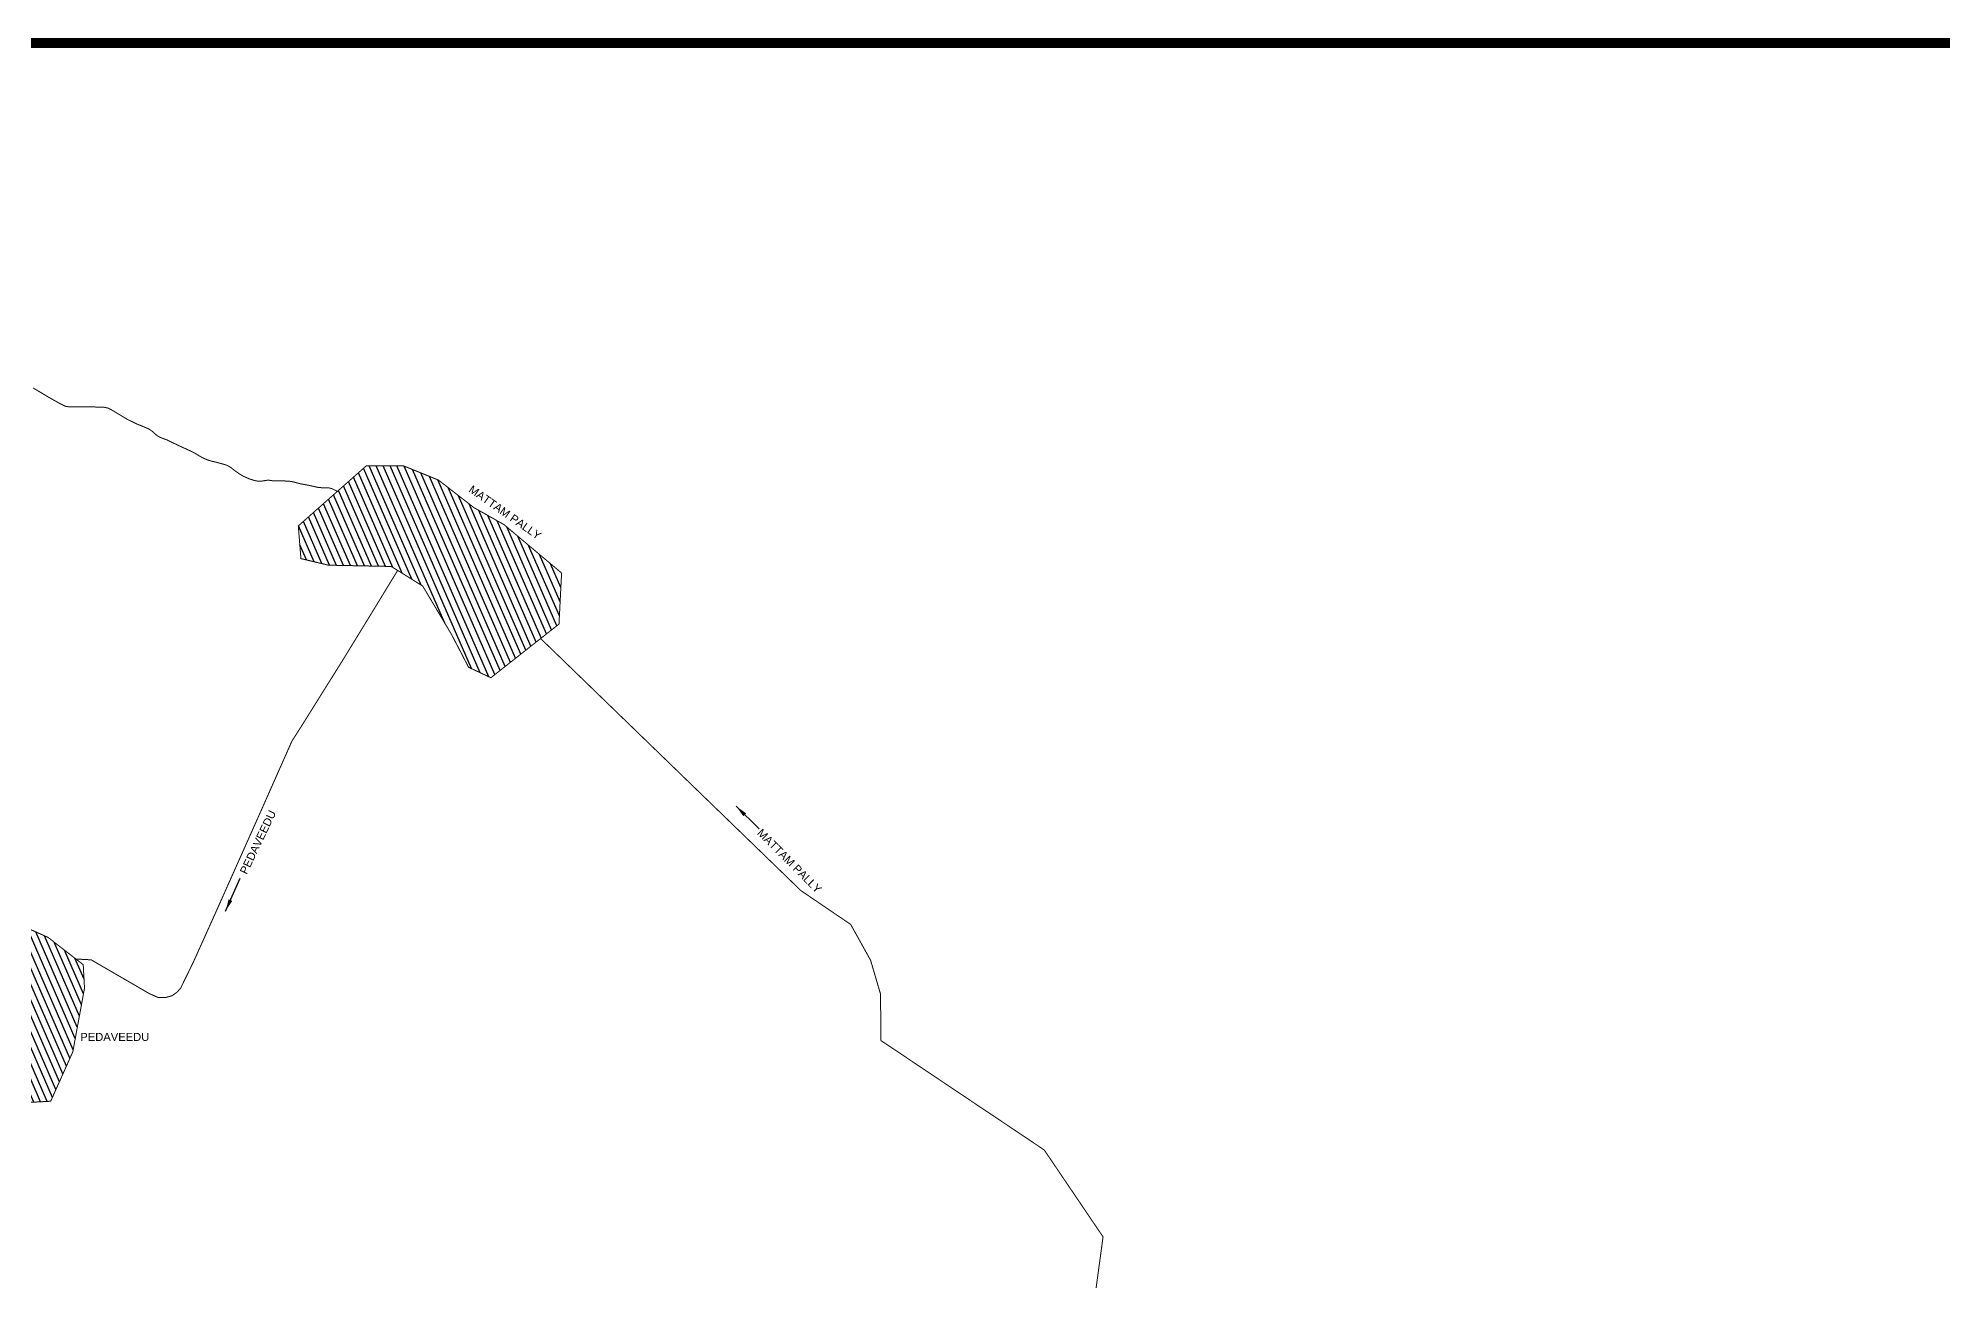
# Model space of a CAD drawing. Header units: millimetres. Extents: x 345922 to 402103, y 1833175 to 1858598.
# Drawn here: x 377176 to 386698, y 1852387 to 1858598 of the extents above; entities that cross this region are included whole.
import ezdxf

# ---------------------------------------------------------------- set-up
doc = ezdxf.new("R2010")
doc.units = ezdxf.units.MM
doc.layers.add('ROADS', color=10, linetype='Continuous')
doc.layers.add('VILLAGE AREA', color=44, linetype='Continuous')
doc.styles.get("Standard").update_dxf_attribs({"font": 'arial.ttf'})
doc.dimstyles.get("Standard").update_dxf_attribs({"dimtxt": 0.18, "dimasz": 0.18, "dimexe": 0.18, "dimexo": 0.0625, "dimgap": 0.09, "dimtad": 0, "dimtih": 1, "dimtoh": 1, "dimdec": 4, "dimzin": 0, "dimdsep": 46, "dimtxsty": 'Standard', "dimcen": 0.09, "dimadec": 0, "dimazin": 0, "dimtfac": 1, "dimtdec": 4, "dimtofl": 0, "dimtmove": 0, "dimatfit": 3, "dimfxl": 1, "dimtolj": 1, "dimtzin": 0, "dimarcsym": 0})

msp = doc.modelspace()

# ---------------------------------------------------------------- hatches: boundary and pattern name
at = {"layer": 'VILLAGE AREA'}
h = msp.add_hatch(dxfattribs=at)
h.set_pattern_fill('ANSI31,_O', color=256, scale=10, angle=68.54643)
h.set_pattern_definition([(113.5464313, (0, 0), (-29.1063882, -12.6838743), [])])
h.paths.add_polyline_path([(378816.9, 1856461), (378476.3, 1856160.1), (378489.4, 1855996.6), (378627, 1855963.9), (378941.3, 1855957.4), (379098.4, 1855859.3), (379242.5, 1855617.3), (379327.6, 1855453.7), (379438.9, 1855401.4), (379779.5, 1855669.6), (379792.5, 1855924.7), (379504.4, 1856166.7), (379353.8, 1856251.7), (379177, 1856389.1), (379000.2, 1856461)])
h = msp.add_hatch(dxfattribs=at)
h.set_pattern_fill('ANSI31,_O', color=256, scale=10, angle=68.54643)
h.set_pattern_definition([(113.5464313, (1256.722, 1213.07), (-29.1063882, -12.6838743), [])])
h.paths.add_polyline_path([(376965.4, 1854220.7), (376672.7, 1854149.2), (376867.8, 1854032.3), (376971.9, 1853954.3), (376939.3, 1853811.4), (376796.3, 1853752.9), (376737.7, 1853636), (376731.2, 1853519.1), (376854.8, 1853363.1), (377121.4, 1853278.7), (377238.5, 1853285.2), (377349.1, 1853532), (377407.6, 1853850.4), (377401.1, 1853967.3), (377225.5, 1854103.7)])

# ---------------------------------------------------------------- linework, layer by layer
at = {"layer": 'ROADS', "color": 0, "const_width": 50}
msp.add_lwpolyline([(345947.2, 1858572.7), (402077.7, 1858572.7), (402077.7, 1833200.1), (345947.2, 1833200.1)], close=True, dxfattribs=at)
at = {"layer": 'ROADS', "const_width": 5}
for points in [[(377151.6, 1856849), (377232.9, 1856800.4), (377286.6, 1856770.5), (377310.9, 1856758.2), (377331.9, 1856754.3), (377362.2, 1856754.6), (377405.6, 1856755.7), (377489.2, 1856753.6), (377506.3, 1856752.7), (377525.2, 1856748.8), (377547.4, 1856737.3), (377575.2, 1856720.5), (377621.8, 1856692.5), (377668.8, 1856669.6), (377704.8, 1856654.8), (377729.1, 1856644.5), (377746, 1856633), (377755.7, 1856624.4), (377770.1, 1856611.5), (377782.3, 1856604.3), (377799.3, 1856597.2), (377819.9, 1856589.9), (377843.2, 1856578), (377902.1, 1856550.6), (377952.5, 1856527.4), (377982.8, 1856509.1), (378004, 1856497.5), (378019.8, 1856490.9), (378041, 1856484), (378067.5, 1856478), (378105, 1856467.6), (378121.3, 1856462.2), (378136.5, 1856453.9), (378159, 1856436.1), (378184.4, 1856418.4), (378203.8, 1856407.2), (378232.5, 1856394.7), (378257.8, 1856386.8), (378274, 1856383.7), (378294.3, 1856384.1), (378322.5, 1856388.6), (378336.9, 1856387.6), (378353.6, 1856384.6), (378394.9, 1856385.2), (378428.8, 1856383.7), (378448.9, 1856380.7), (378471.7, 1856374.4), (378489.6, 1856370), (378520.1, 1856364.4), (378541.5, 1856360.1), (378573.3, 1856352.8), (378595.2, 1856350.6), (378625.5, 1856350.2), (378626.5, 1856350.2), (378627.7, 1856350.2), (378628.4, 1856350.2), (378629.6, 1856350), (378644.4, 1856346.4), (378664.7, 1856336.2), (378672.2, 1856333.2)], [(377364.5, 1853995.7), (377440.8, 1853991.7), (377732.8, 1853822.3), (377775, 1853803.8), (377812.9, 1853803.2), (377845.1, 1853812.3), (377869.9, 1853829.9), (377888.1, 1853850.3), (377951.2, 1853979.3), (378064.4, 1854230.7), (378153.4, 1854430.2), (378294.5, 1854746.5), (378392.3, 1854967.4), (378443.9, 1855083.8), (378508.9, 1855186.1), (378697.8, 1855488.1), (378831.7, 1855706.3), (378972.9, 1855937.6)], [(379687.7, 1855597.3), (380988.7, 1854337.7), (381237.6, 1854168.6), (381337.1, 1853989.6), (381386.9, 1853820.6), (381388.7, 1853588.6), (382205.2, 1853041.6), (382499.3, 1852607.3), (382449.3, 1852240.3)]]:
    msp.add_lwpolyline(points, dxfattribs=at)
at = {"layer": 'VILLAGE AREA', "const_width": 5}
for points in [[(378816.9, 1856461), (378476.3, 1856160.1), (378489.4, 1855996.6), (378627, 1855963.9), (378941.3, 1855957.4), (379098.4, 1855859.3), (379242.5, 1855617.3), (379327.6, 1855453.7), (379438.9, 1855401.4), (379779.5, 1855669.6), (379792.5, 1855924.7), (379504.4, 1856166.7), (379353.8, 1856251.7), (379177, 1856389.1), (379000.2, 1856461), (378816.9, 1856461)], [(376965.4, 1854220.7), (376672.7, 1854149.2), (376867.8, 1854032.3), (376971.9, 1853954.3), (376939.3, 1853811.4), (376796.3, 1853752.9), (376737.7, 1853636), (376731.2, 1853519.1), (376854.8, 1853363.1), (377121.4, 1853278.7), (377238.5, 1853285.2), (377349.1, 1853532), (377407.6, 1853850.4), (377401.1, 1853967.3), (377225.5, 1854103.7), (376965.4, 1854220.7)]]:
    msp.add_lwpolyline(points, dxfattribs=at)

# ---------------------------------------------------------------- texts
at = {"layer": 'ROADS'}
for s, rotation, p in [('PEDAVEEDU', 64.47197, (378218.2, 1854415.7)), ('MATTAM PALLY', 315.01823, (380766.8, 1854621.6))]:
    msp.add_text(s, height=40, rotation=rotation, dxfattribs=at).set_placement(p)
at = {"layer": 'VILLAGE AREA'}
msp.add_text('MATTAM PALLY', height=40, rotation=324.98548, dxfattribs=at).set_placement((379324.2, 1856333.2))
msp.add_text('PEDAVEEDU', height=40, dxfattribs=at).set_placement((377386.6, 1853586.4))

# ---------------------------------------------------------------- leaders
at = {"layer": 'ROADS'}
for points in [[(380665.6, 1854758.8), (380779.6, 1854645.6)], [(378112.6, 1854235.1), (378185.7, 1854399.8)]]:
    msp.add_leader(points, dimstyle='Standard', override={"dimasz": 60}, dxfattribs=at)

doc.saveas('drawing.dxf')
